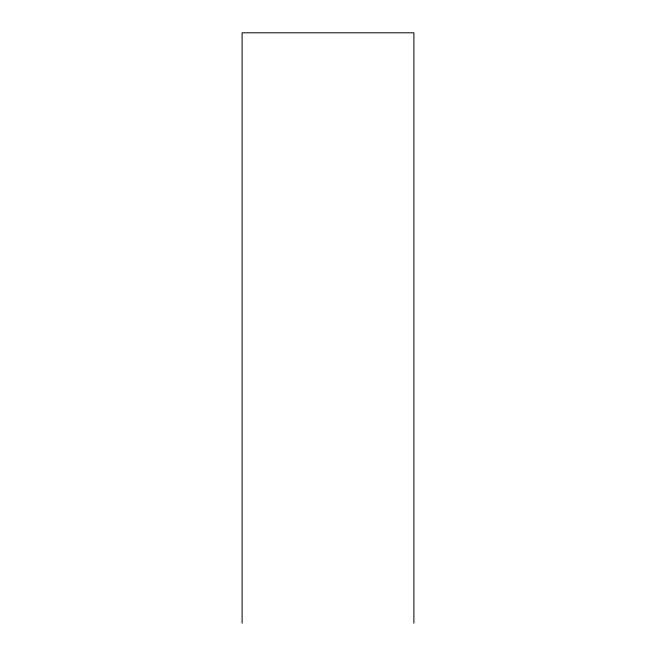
<?xml version="1.0" encoding="UTF-8"?>
<svg xmlns="http://www.w3.org/2000/svg" width="656" height="656" viewBox="0 0 656 656"><rect width="100%" height="100%" fill="white"/><g stroke="black" fill="none" stroke-linecap="round" stroke-linejoin="round"><path stroke-width="0.98" d="M413.895 623.2L413.895 32.8L242.105 32.8L242.105 623.2"/></g></svg>
